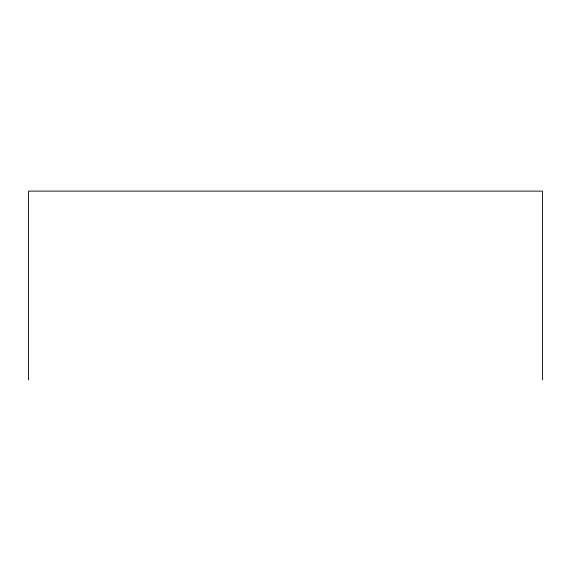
<?xml version="1.0" encoding="UTF-8"?>
<svg xmlns="http://www.w3.org/2000/svg" width="571" height="571" viewBox="0 0 571 571"><rect width="100%" height="100%" fill="white"/><g stroke="black" fill="none" stroke-linecap="round" stroke-linejoin="round"><path stroke-width="0.86" d="M542.45 379.886L542.45 191.114L28.55 191.114L28.55 379.886"/></g></svg>
